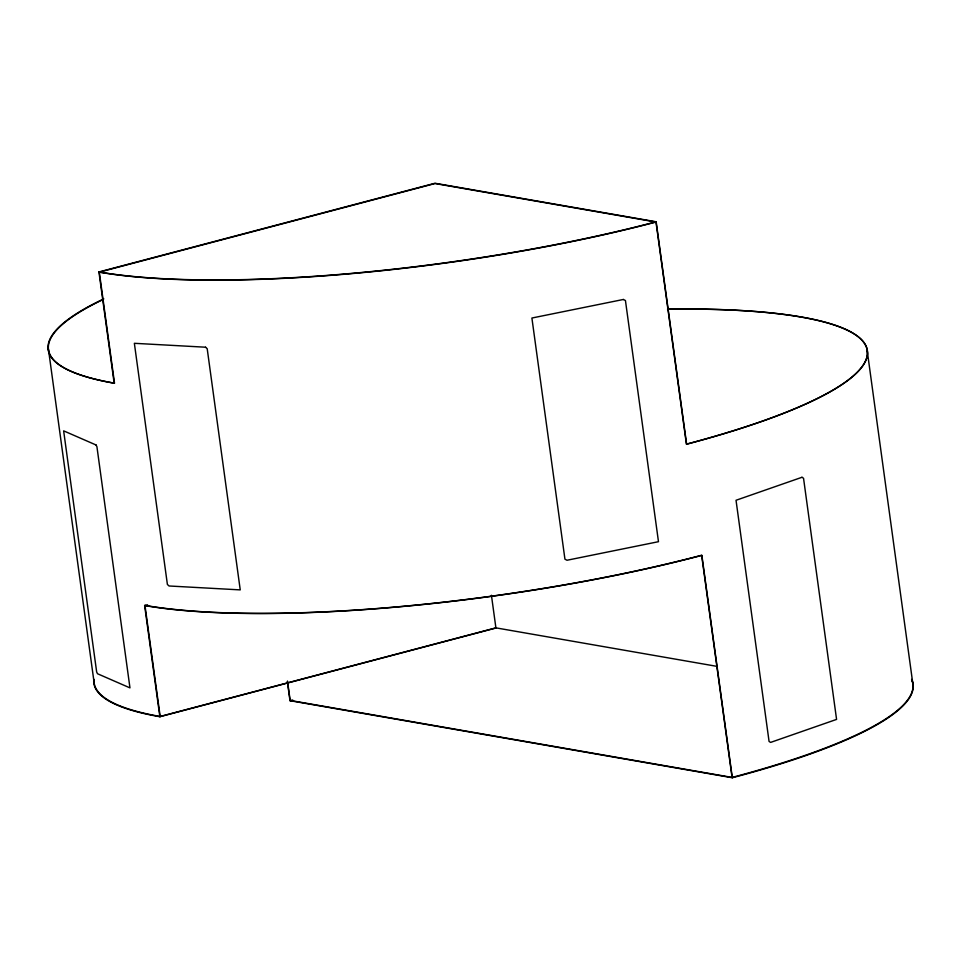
<?xml version="1.0" encoding="UTF-8"?>
<svg xmlns="http://www.w3.org/2000/svg" width="961" height="961" viewBox="0 0 961 961"><rect width="100%" height="100%" fill="white"/><g stroke="black" fill="none" stroke-linecap="round" stroke-linejoin="round"><path stroke-width="1.44" d="M103.812 298.883A406.119 80.268 -7.8 0 0 114.167 383.151L98.935 271.963L434.997 183.251L656.171 221.787L686.635 444.174A405.914 80.231 -7.8 0 0 667.511 309.13M102.743 299.7A405.506 80.147 -7.8 0 0 114.527 383.235L99.319 272.155L435.033 183.539L655.991 222.027L686.418 444.186A405.506 80.147 -7.8 0 0 667.763 309.202M491.431 595.267L495.924 628.026L159.862 716.726L144.631 605.538L147.538 604.769M94.046 679.391A405.506 80.147 -7.8 0 0 160.175 716.474L495.9 627.857L716.858 666.345M912.013 680.496A405.506 80.147 -7.8 0 1 732.066 777.425L290.162 700.449L287.519 681.193M287.339 681.409L289.982 700.689L732.33 777.749A405.914 80.231 -7.8 0 0 911.593 679.367M867.278 351.137L912.926 684.376M732.33 777.749L701.866 555.362A406.119 80.268 -7.8 0 1 144.631 605.538M732.066 777.425L701.638 555.266A405.506 80.147 -7.8 0 1 144.967 605.394L160.175 716.474M48.434 349.167L94.082 682.418M289.982 700.689A405.914 80.231 -7.8 0 1 292.709 699.968M656.171 221.787A406.119 80.268 -7.8 0 1 98.935 271.963M159.862 716.726A406.119 80.268 -7.8 0 1 93.746 679.607M655.991 222.027A405.506 80.147 -7.8 0 1 99.319 272.155M801.991 477.281L736.03 500.273L769.064 741.424L770.602 742.409L836.575 719.405L803.54 478.266L801.991 477.281M623.377 299.472L531.901 318.031L564.936 559.182L567.002 560.251L658.477 541.692L625.443 300.553L623.377 299.472M205.546 347.209L134.36 343.305L167.394 584.444L169.052 585.982L240.238 589.886L207.204 348.747L205.546 347.209M96.064 444.991L63.642 430.852L96.665 672.003L97.529 673.745L129.963 687.884L96.929 446.733L96.064 444.991"/></g></svg>
